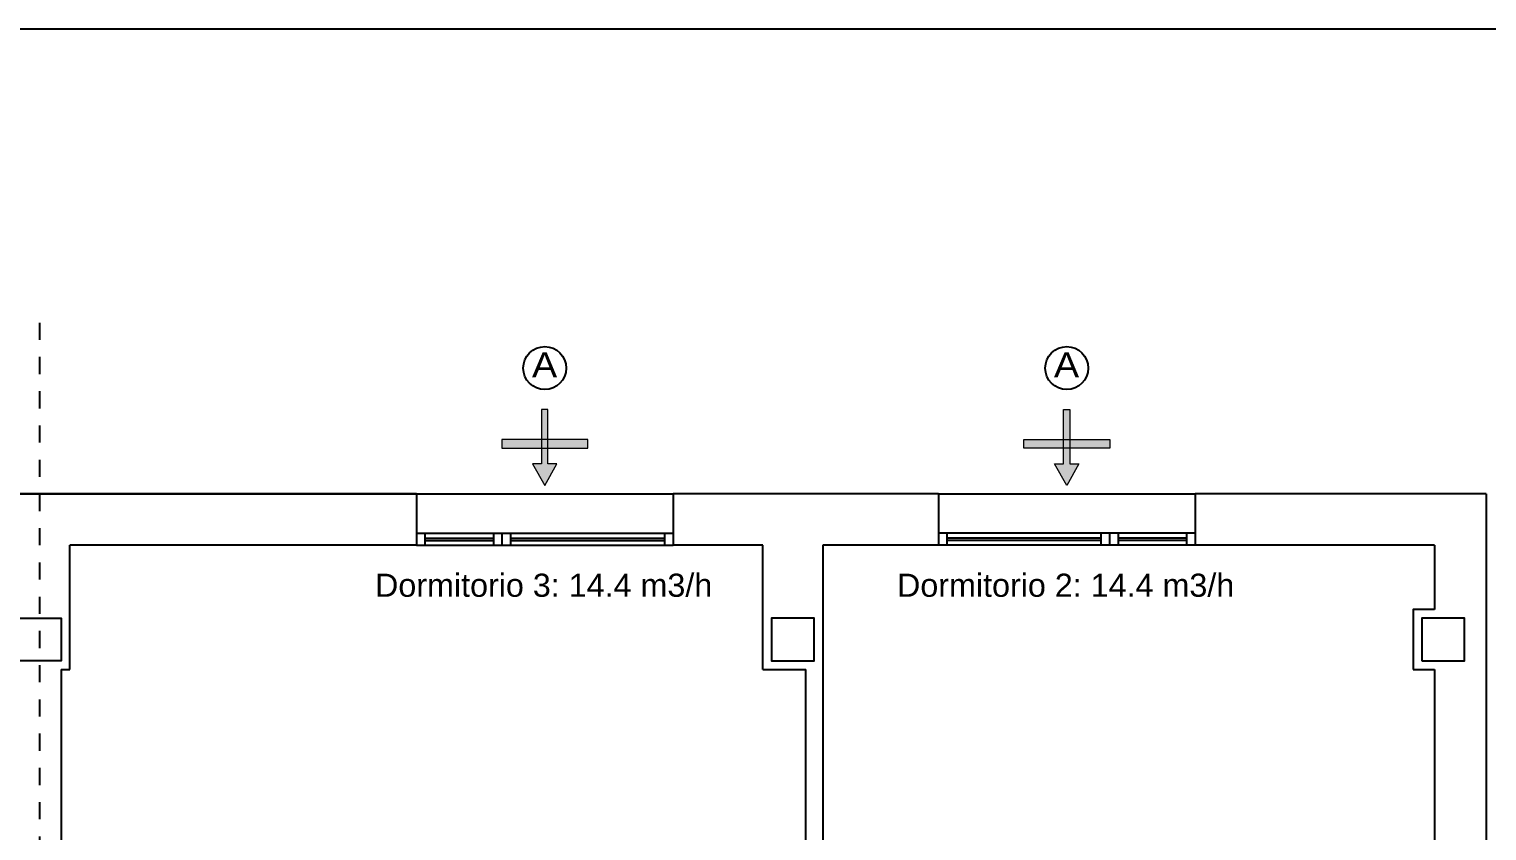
# Model space of a CAD drawing. Header units: millimetres. Extents: x 441156 to 441876, y 4514765 to 4515211.
# Drawn here: x 441342.27 to 441350.79, y 4515150.67 to 4515155.35 of the extents above; entities that cross this region are included whole.
import ezdxf
from ezdxf.enums import TextEntityAlignment as Align

# ---------------------------------------------------------------- set-up
doc = ezdxf.new("R2010")
doc.units = ezdxf.units.MM
doc.linetypes.add('RAYITAS', pattern=[0.375, 0.25, -0.125])
doc.layers.add('01_cartela', color=6, linetype='Continuous', plot=False)
for name, color, linetype in [('01_mono PRIMERA', 2, 'Continuous'), ('01_proyección', 4, 'RAYITAS'), ('01_textos', 7, 'Continuous'), ('Instalaciones_ventilación_texto', 7, 'Continuous')]:
    doc.layers.add(name, color=color, linetype=linetype)
doc.styles.add('NIEVES2', font='sanss___.ttf')

# ---------------------------------------------------------------- blocks, each defined once
blk = doc.blocks.new('A$C065C7C63')
at = {"layer": '01_mono PRIMERA', "color": 254}
for p, q in [((7.6572, 13.1, 0), (12.0572, 13.1, 0)), ((12.0572, 13.1, 0), (7.6572, 13.1, 0)), ((12.0572, 13.1, 0), (12.0572, 12.8, 0)), ((12.0572, 13.1, 0), (13.5572, 13.1, 0)), ((15.1072, 13.1, 0), (13.5572, 13.1, 0)), ((13.5572, 13.1, 0), (13.5572, 12.8, 0)), ((15.1072, 13.1, 0), (15.1072, 12.8, 0)), ((15.1072, 13.1, 0), (16.6072, 13.1, 0)), ((16.6072, 13.1, 0), (16.6072, 12.8, 0)), ((18.3072, 13.1, 0), (16.6072, 13.1, 0)), ((18.3072, 13.1, 0), (18.3072, 9.0425, 0)), ((12.0572, 12.87, 0), (13.5572, 12.87, 0)), ((12.1072, 12.87, 0), (12.1072, 12.8, 0)), ((12.5072, 12.87, 0), (12.5072, 12.8, 0)), ((12.5572, 12.87, 0), (12.5572, 12.8, 0)), ((12.6072, 12.87, 0), (12.6072, 12.8, 0)), ((13.5072, 12.87, 0), (13.5072, 12.8, 0)), ((16.6072, 12.87, 0), (15.1072, 12.87, 0)), ((15.1572, 12.87, 0), (15.1572, 12.8, 0)), ((16.0572, 12.87, 0), (16.0572, 12.8, 0)), ((16.1072, 12.87, 0), (16.1072, 12.8, 0)), ((16.1572, 12.87, 0), (16.1572, 12.8, 0)), ((16.5572, 12.87, 0), (16.5572, 12.8, 0)), ((10.0322, 12.075, 0), (10.0322, 12.8, 0)), ((12.0572, 12.8, 0), (10.0322, 12.8, 0)), ((12.0572, 12.8, 0), (13.5572, 12.8, 0)), ((12.1072, 12.842, 0), (12.5072, 12.842, 0)), ((12.1072, 12.828, 0), (12.5072, 12.828, 0)), ((12.6072, 12.842, 0), (13.5072, 12.842, 0)), ((12.6072, 12.828, 0), (13.5072, 12.828, 0)), ((14.0822, 12.8, 0), (13.5572, 12.8, 0)), ((14.0822, 12.075, 0), (14.0822, 12.8, 0)), ((14.4322, 12.8, 0), (14.4322, 9.415, 0)), ((15.1072, 12.8, 0), (14.4322, 12.8, 0)), ((16.6072, 12.8, 0), (15.1072, 12.8, 0)), ((16.0572, 12.842, 0), (15.1572, 12.842, 0)), ((16.0572, 12.828, 0), (15.1572, 12.828, 0)), ((16.5572, 12.842, 0), (16.1572, 12.842, 0)), ((16.5572, 12.828, 0), (16.1572, 12.828, 0)), ((18.0072, 12.8, 0), (16.6072, 12.8, 0)), ((18.0072, 12.8, 0), (18.0072, 12.425, 0)), ((9.9822, 12.075, 0), (9.9822, 10.5, 0)), ((9.9822, 12.075, 0), (10.0322, 12.075, 0)), ((14.3322, 9.415, 0), (14.3322, 12.075, 0)), ((18.0072, 12.075, 0), (18.0072, 9.415, 0))]:
    blk.add_line(p, q, dxfattribs=at)
for points in [[(9.7322, 12.375), (9.9822, 12.375), (9.9822, 12.125), (9.7322, 12.125), (9.7322, 12.375)], [(17.9322, 12.125), (18.1822, 12.125), (18.1822, 12.375), (17.9322, 12.375), (17.9322, 12.125)]]:
    blk.add_lwpolyline(points, close=True, dxfattribs=at)
for points in [[(14.1322, 12.125), (14.3822, 12.125), (14.3822, 12.375), (14.1322, 12.375), (14.1322, 12.125), (14.1322, 12.125)], [(18.0072, 12.425), (17.8822, 12.425), (17.8822, 12.075)], [(14.0822, 12.075), (14.3322, 12.075)], [(17.8822, 12.075), (18.0072, 12.075)]]:
    blk.add_lwpolyline(points, dxfattribs=at)

msp = doc.modelspace()

# ---------------------------------------------------------------- hatches: boundary and pattern name
at = {"layer": 'Instalaciones_ventilación_texto', "lineweight": 0}
for points in [[(441345.26464363, 4515153.12654907), (441345.26458032, 4515152.80843005), (441345.21076319, 4515152.80844076), (441345.28249436, 4515152.68285318), (441345.35427553, 4515152.8084122), (441345.3004584, 4515152.80842291), (441345.30052172, 4515153.12654192)], [(441348.3503451, 4515153.12654907), (441348.35040841, 4515152.80843005), (441348.40422554, 4515152.80844076), (441348.33249437, 4515152.68285318), (441348.2607132, 4515152.8084122), (441348.31453033, 4515152.80842291), (441348.31446701, 4515153.12654192)], [(441345.03140109, 4515152.95079287), (441345.0313911, 4515152.90056355), (441345.53368428, 4515152.90046357), (441345.53369428, 4515152.95069289)], [(441348.58358764, 4515152.95079287), (441348.58359763, 4515152.90056355), (441348.08130445, 4515152.90046357), (441348.08129445, 4515152.95069289)]]:
    msp.add_hatch(color=10, dxfattribs=at).paths.add_polyline_path(points)

# ---------------------------------------------------------------- linework, layer by layer
at = {"layer": '01_cartela', "color": 3}
msp.add_lwpolyline([(441328.82145805, 4515155.34750872), (441328.82145805, 4515133.8124847), (441359.45944611, 4515133.8124847), (441359.45944611, 4515155.34750872)], close=True, dxfattribs=at)
at = {"layer": '01_proyección', "color": 10, "ltscale": 0.25}
msp.add_line((441342.33249455, 4515138.53285749, -0.00000353), (441342.33249455, 4515153.63285749, -0.00000302), dxfattribs=at)
at = {"layer": '01_textos'}
for centre in [(441345.28259601, 4515153.36805871, -0.00000321), (441348.33239272, 4515153.36805871, -0.00000053)]:
    msp.add_circle(centre, 0.12523844, dxfattribs=at)
at = {"layer": 'Instalaciones_ventilación_texto', "color": 10, "lineweight": 0}
for points in [[(441345.26464363, 4515153.12654907), (441345.26458032, 4515152.80843005), (441345.21076319, 4515152.80844076), (441345.28249436, 4515152.68285318), (441345.35427553, 4515152.8084122), (441345.3004584, 4515152.80842291), (441345.30052172, 4515153.12654192)], [(441348.3503451, 4515153.12654907), (441348.35040841, 4515152.80843005), (441348.40422554, 4515152.80844076), (441348.33249437, 4515152.68285318), (441348.2607132, 4515152.8084122), (441348.31453033, 4515152.80842291), (441348.31446701, 4515153.12654192)], [(441345.03140109, 4515152.95079287), (441345.0313911, 4515152.90056355), (441345.53368428, 4515152.90046357), (441345.53369428, 4515152.95069289)], [(441348.58358764, 4515152.95079287), (441348.58359763, 4515152.90056355), (441348.08130445, 4515152.90046357), (441348.08129445, 4515152.95069289)]]:
    msp.add_lwpolyline(points, close=True, dxfattribs=at)

# ---------------------------------------------------------------- block references
at = {"layer": '01_mono PRIMERA'}
msp.add_blockref('A$C065C7C63', (441332.47527523, 4515139.53285721), dxfattribs=at)

# ---------------------------------------------------------------- texts
at = {"layer": '01_textos', "style": 'NIEVES2', "width": 1.098418}
for p, p2 in [((441345.20762448, 4515153.31303863, -0.00000321), (441345.35570051, 4515153.313007, -0.00000321)), ((441348.2574212, 4515153.31303863, -0.00000053), (441348.40549723, 4515153.313007, -0.00000053))]:
    msp.add_text('A', height=0.14733934, rotation=359.987760333, dxfattribs=at).set_placement(p, p2, align=Align.FIT)
at = {"layer": '01_textos', "style": 'NIEVES2'}
for s, p in [('Dormitorio 3: 14.4 m3/h', (441345.27625938, 4515152.0322649, -0.00000321)), ('Dormitorio 2: 14.4 m3/h', (441348.32625901, 4515152.0322649, -0.00000321))]:
    msp.add_text(s, height=0.135, rotation=359.999999917, dxfattribs=at).set_placement(p, align=Align.CENTER)

doc.saveas('drawing.dxf')
